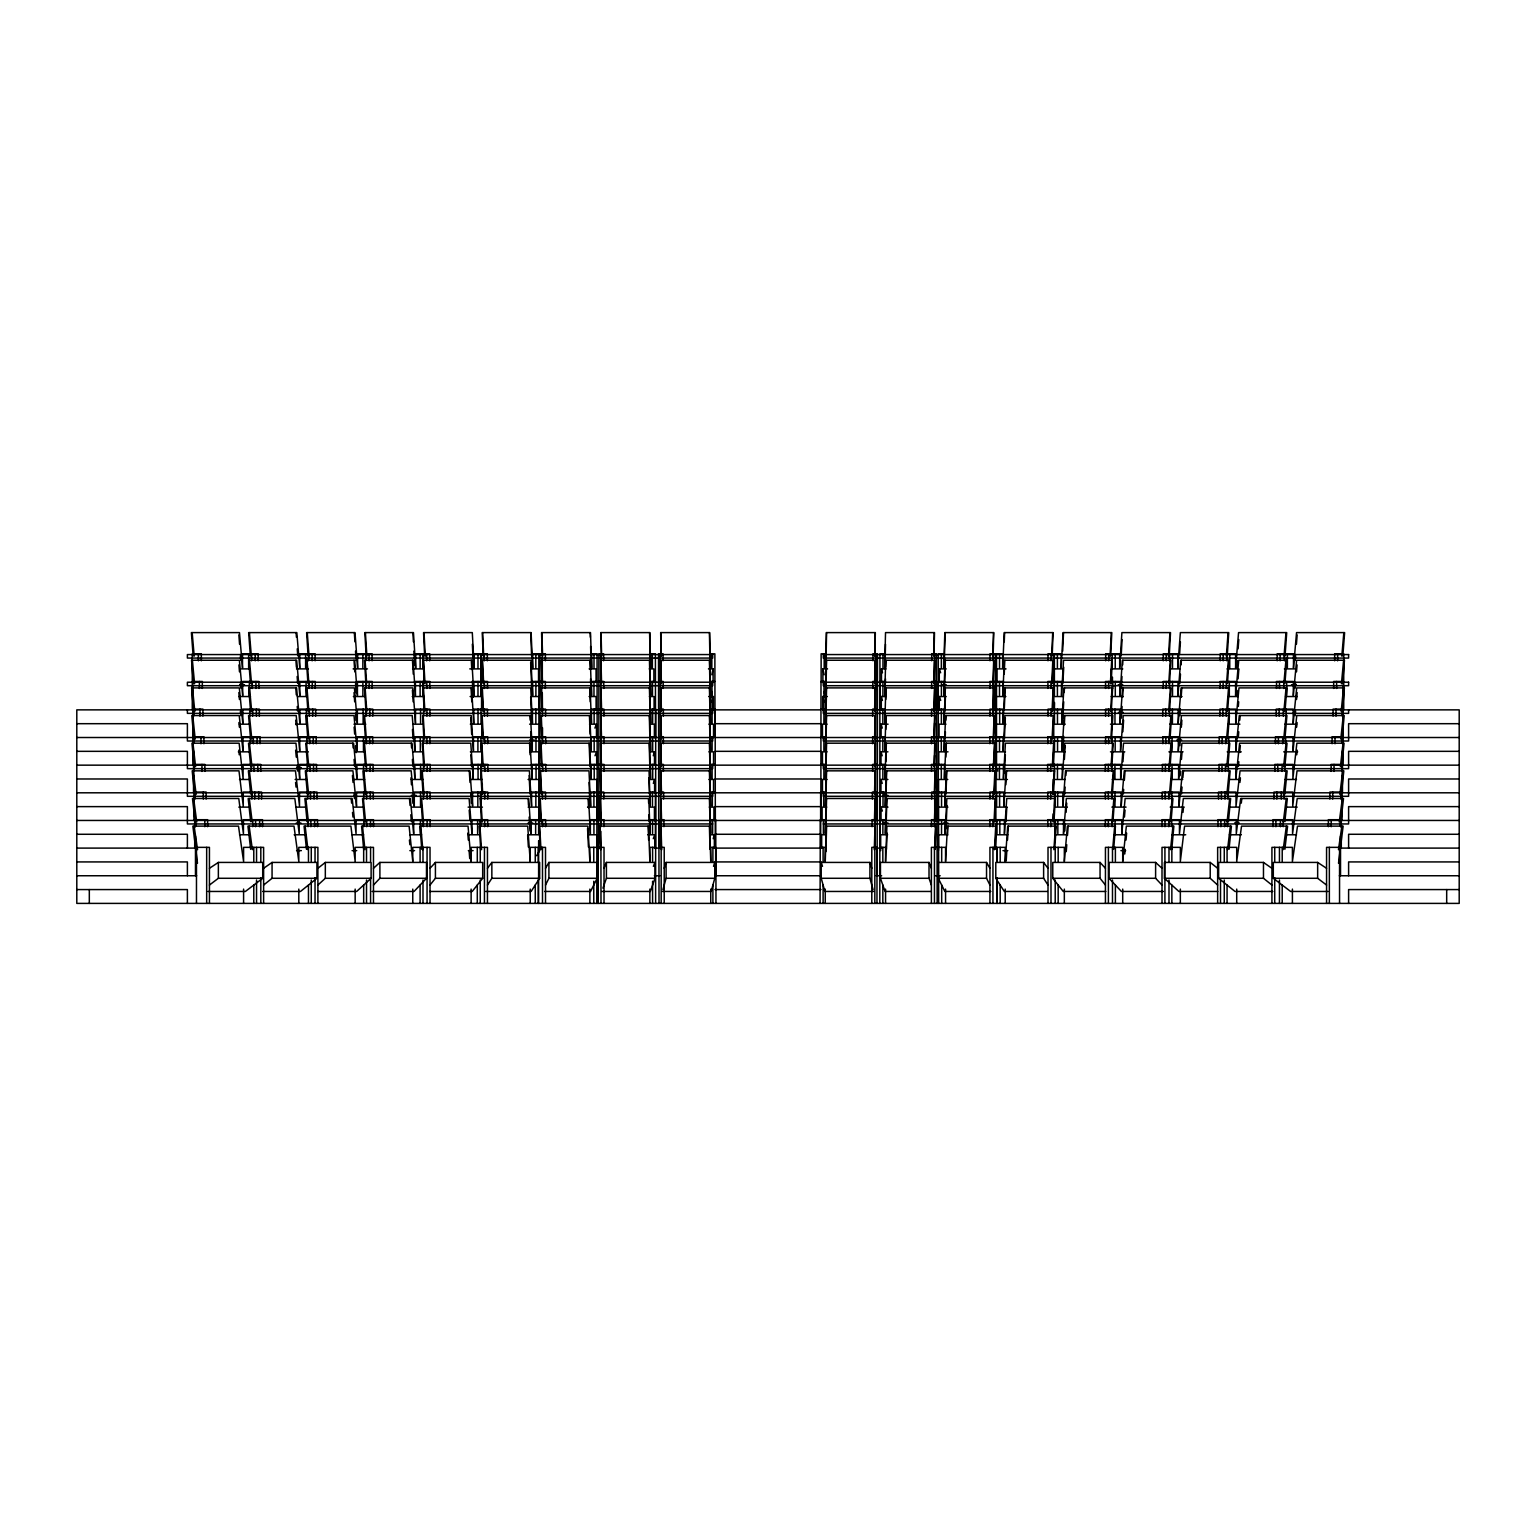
<?xml version="1.0" encoding="UTF-8"?>
<svg xmlns="http://www.w3.org/2000/svg" width="1536" height="1536" viewBox="0 0 1536 1536"><rect width="100%" height="100%" fill="white"/><g stroke="black" fill="none" stroke-linecap="round" stroke-linejoin="round"><path stroke-width="1.5" d="M826.138 655.795L826.56 632.602M874.925 655.795L875.328 632.602L826.368 632.602L825.638 667.91L825.638 653.818L821.126 653.818L821.126 681.83M825.888 695.04L826.56 660.25M874.886 683.443L875.328 660.25L826.368 660.25L825.581 695.558L825.581 681.466L820.992 681.466L820.858 820.454M825.907 720.365L826.56 687.898M825.907 748.013L826.56 715.546M825.907 775.661L826.56 743.194M874.675 656.141L875.155 632.602M874.867 711.091L875.328 687.898L826.349 687.898L825.542 723.206L825.542 709.114L820.858 709.114M874.867 738.739L875.328 715.546L826.349 715.546L825.542 750.854L825.542 736.762L820.858 736.762M874.867 766.387L875.328 743.194L826.349 743.194L825.542 778.502L825.542 764.41L820.858 764.41M885.254 655.795L885.504 644.198M934.003 655.795L934.502 632.602L885.523 632.602L884.678 667.91L884.678 653.818L879.917 653.818L879.917 709.862M825.907 801.005L826.579 770.842M874.618 683.789L875.136 660.25M874.81 794.035L875.309 770.842L826.349 770.842L825.466 806.15L825.466 792.058L820.627 792.058L820.627 848.102M885.37 683.443L885.485 678.816M885.734 667.219L885.907 660.25M934.118 683.443L934.637 660.25L885.677 660.25L884.755 695.558L884.755 681.466L879.859 681.466L879.802 903.398M825.907 826.33L826.579 798.49M874.579 711.437L875.117 687.898M874.579 739.085L875.117 715.546M874.579 766.733L875.117 743.194M874.733 821.683L875.309 798.49L826.33 798.49L825.35 833.798L825.35 819.706L820.339 819.706L820.07 903.398M885.773 699.494L886.061 687.898M933.715 656.141L934.272 632.602M934.214 711.091L934.771 687.898L885.811 687.898L884.832 723.206L884.832 709.114L879.802 709.114M825.926 851.654L826.598 826.138M874.502 794.381L875.098 770.842M874.675 849.331L875.29 826.138L826.33 826.138L825.254 861.446L825.254 847.354L820.07 847.354M885.811 729.466L886.176 715.546M933.792 683.789L934.406 660.25M934.272 738.739L934.867 715.546L885.907 715.546L884.87 750.854L884.87 736.762L879.763 736.762M874.406 822.029L875.059 798.49M885.869 761.76L886.368 743.194M885.926 798.682L886.694 770.842M933.869 711.437L934.522 687.898M934.426 766.387L935.04 743.194L886.099 743.194L885.024 778.502L885.024 764.41L879.802 764.41M934.714 794.035L935.366 770.842L886.406 770.842L885.274 806.15L885.274 792.058L879.974 792.058L879.974 848.102M933.926 739.085L934.598 715.546M944.275 662.765L945.139 632.602M993.12 655.795L993.773 632.602L944.832 632.602L943.68 667.91L943.68 653.818L938.285 653.818L938.266 820.454M874.291 849.677L875.021 826.138M885.946 830.957L886.944 798.49M934.061 766.733L934.771 743.194M934.848 821.683L935.558 798.49L886.618 798.49L885.37 833.798L885.37 819.706L879.84 819.706M944.333 695.04L945.37 660.25M993.312 683.443L994.003 660.25L945.062 660.25L943.853 695.558L943.853 681.466L938.381 681.466M934.31 794.381L935.078 770.842M944.947 711.091L945.408 697.171M992.698 656.141L993.485 632.602M993.523 711.091L994.291 687.898L945.37 687.898L944.045 723.206L944.045 709.114L938.342 709.114M886.483 849.331L887.04 833.107M935.059 849.331L935.827 826.138L886.925 826.138L885.562 861.446L885.562 847.354L879.802 847.354M992.87 683.789L993.696 660.25M934.406 822.029L935.232 798.49M945.178 738.739L945.408 731.789M945.83 720.192L945.984 715.546M993.696 738.739L994.522 715.546L945.619 715.546L944.179 750.854L944.179 736.762L938.266 736.762M993.062 711.437L993.946 687.898M934.579 849.677L935.482 826.138M945.83 757.114L946.349 743.194M993.946 766.387L994.829 743.194L945.965 743.194L944.41 778.502L944.41 764.41L938.266 764.41M1004.256 641.875L1004.621 632.602M1052.198 655.795L1053.082 632.602L1004.218 632.602L1002.662 667.91L1002.662 653.818L996.518 653.818L996.48 778.79M945.946 794.035L946.867 770.842M993.197 739.085L994.157 715.546M994.368 794.035L995.29 770.842L946.464 770.842L944.813 806.15L944.813 792.058L938.515 792.058M1004.237 674.17L1004.794 660.25M1052.294 683.443L1053.216 660.25L1004.371 660.25L1002.758 695.558L1002.758 681.466L996.461 681.466M1004.314 708.768L1005.197 687.898M1052.621 711.091L1053.581 687.898L1004.755 687.898L1003.066 723.206L1003.066 709.114L996.634 709.114M945.984 828.653L947.002 805.459M993.389 766.733L994.426 743.194M994.637 821.683L995.654 798.49L946.848 798.49L945.082 833.798L945.082 819.706L938.496 819.706M1051.661 656.141L1052.698 632.602M993.792 794.381L994.886 770.842M1004.41 738.739L1005.35 717.869M1051.718 683.789L1052.813 660.25M1052.717 738.739L1053.754 715.546L1004.986 715.546L1003.162 750.854L1003.162 736.762L996.48 736.762M1062.662 651.168L1063.526 632.602M1110.72 655.795L1111.795 632.602L1063.046 632.602L1061.165 667.91L1061.165 653.818L1048.013 653.818L1048.013 660.787M947.539 835.411L947.981 826.138M995.117 849.331L996.23 826.138L947.482 826.138L945.562 861.446L945.562 847.354L938.669 847.354M1052.026 711.437L1053.158 687.898M1004.448 773.357L1005.35 754.79M1053.005 766.387L1054.138 743.194L1005.408 743.194L1003.43 778.502L1003.43 764.41L996.422 764.41M994.022 822.029L995.194 798.49M1062.893 683.443L1063.718 667.219M1111.066 683.443L1112.237 660.25L1063.546 660.25L1061.51 695.558L1061.51 681.466L1047.917 681.466L1047.917 688.435M1005.869 784.762L1006.598 770.842M1052.083 739.085L1053.293 715.546M1053.485 794.035L1054.694 770.842L1006.061 770.842L1003.91 806.15L1003.91 792.058L996.614 792.058L996.614 806.054M1062.854 718.061L1063.718 701.818M1064.198 692.544L1064.448 687.898M1111.334 711.091L1112.544 687.898L1063.91 687.898L1061.76 723.206L1061.76 709.114L1048.051 709.114L1048.051 716.083M994.445 849.677L995.731 826.138M1062.912 750.336L1063.68 736.416M1064.314 724.819L1064.813 715.546M1110.067 656.141L1111.315 632.602M1111.584 738.739L1112.851 715.546L1064.256 715.546L1062.029 750.854L1062.029 736.762L1047.802 736.762L1047.802 743.731M1121.184 655.795L1122.067 639.571M1169.242 655.795L1170.509 632.602L1121.894 632.602L1119.667 667.91L1119.667 653.818L1105.67 653.818L1105.67 660.787M1052.294 766.733L1053.619 743.194M1006.003 821.683L1006.79 807.763M1053.984 821.683L1055.309 798.49L1006.733 798.49L1004.429 833.798L1004.429 819.706L996.826 819.706L996.826 833.702M1110.355 683.789L1111.718 660.25M1121.318 688.09L1121.99 676.493M1122.662 664.896L1122.912 660.25M1169.549 683.443L1170.874 660.25L1122.336 660.25L1119.994 695.558L1119.994 681.466L1105.574 681.466L1105.574 688.435M1064.371 759.437L1065.197 745.517M1111.853 766.387L1113.216 743.194L1064.717 743.194L1062.298 778.502L1062.298 764.41L1047.648 764.41L1047.648 771.379M1052.736 794.381L1054.157 770.842M1110.586 711.437L1112.006 687.898M1006.214 860.928L1006.771 851.654M1007.501 840.058L1008.346 826.138M1054.733 849.331L1056.173 826.138L1007.712 826.138L1005.216 861.446L1005.216 847.354L997.21 847.354L997.21 861.35M1110.816 739.085L1112.294 715.546M1121.357 718.061L1122.086 706.464M1122.662 697.171L1123.238 687.898M1168.454 656.141L1169.933 632.602M1169.568 711.091L1171.027 687.898L1122.586 687.898L1120.051 723.206L1120.051 709.114L1105.594 709.114L1105.594 716.083M1064.698 794.035L1065.139 787.085M1065.888 775.488L1066.195 770.842M1112.41 794.035L1113.907 770.842L1065.523 770.842L1062.912 806.15L1062.912 792.058L1047.725 792.058L1047.725 799.027M1179.667 653.472L1180.416 641.875M1227.245 655.795L1228.742 632.602L1180.358 632.602L1177.747 667.91L1177.747 653.818L1163.27 653.818L1163.27 660.787M1053.178 822.029L1054.714 798.49M1122.854 731.789L1123.603 720.192M1168.723 683.789L1170.278 660.25M1170.048 738.739L1171.584 715.546L1123.238 715.546L1120.55 750.854L1120.55 736.762L1105.594 736.762L1105.594 743.731M1179.84 683.443L1180.474 674.17M1181.088 664.896L1181.395 660.25M1227.475 683.443L1229.011 660.25L1180.704 660.25L1177.978 695.558L1177.978 681.466L1163.251 681.466L1163.251 688.435M1064.794 830.957L1065.293 824.006M1066.08 812.41L1066.733 803.136M1111.008 766.733L1112.621 743.194M1112.966 821.683L1114.579 798.49L1066.349 798.49L1063.507 833.798L1063.507 819.706L1047.802 819.706L1047.802 826.675M1053.869 849.677L1055.539 826.138M1122.95 761.76L1123.603 752.467M1170.106 766.387L1171.738 743.194L1123.526 743.194L1120.666 778.502L1120.666 764.41L1105.344 764.41L1105.344 771.379M1179.84 715.738L1180.339 708.768M1181.165 697.171L1181.818 687.898M1227.629 711.091L1229.28 687.898L1181.088 687.898L1178.208 723.206L1178.208 709.114L1162.733 709.114L1162.733 716.083M1168.685 711.437L1170.374 687.898M1236.787 667.392L1237.286 660.442M1238.112 648.845L1238.784 639.571M1285.056 655.795L1286.707 632.602L1238.554 632.602L1235.616 667.91L1235.616 653.818L1220.237 653.818L1220.237 660.787M1111.488 794.381L1113.235 770.842M1226.342 656.141L1228.07 632.602M1066.253 851.654L1066.771 844.704M1067.482 835.411L1068.173 826.138M1113.696 849.331L1115.443 826.138L1067.405 826.138L1064.333 861.446L1064.333 847.354L1048.013 847.354L1048.013 903.398M1123.296 794.035L1123.661 789.408M1124.352 780.115L1125.062 770.842M1169.107 739.085L1170.893 715.546M1170.547 794.035L1172.314 770.842L1124.275 770.842L1121.184 806.15L1121.184 792.058L1105.363 792.058L1105.363 799.027M1295.232 660.442L1295.578 655.795M1296.442 644.198L1297.133 634.925M1342.867 655.795L1344.614 632.602L1296.538 632.602L1293.485 667.91L1293.485 653.818L1277.203 653.818L1277.203 660.787M1179.917 745.709L1180.454 738.739M1181.338 727.142L1181.875 720.192M1226.515 683.789L1228.339 660.25M1227.667 738.739L1229.453 715.546L1181.453 715.546L1178.304 750.854L1178.304 736.762L1162.829 736.762L1162.829 743.731M1236.845 695.04L1237.21 690.413M1238.093 678.816L1238.803 669.523M1284.941 683.443L1286.726 660.25L1238.726 660.25L1235.597 695.558L1235.597 681.466L1220.16 681.466L1220.16 688.435M1111.987 822.029L1113.869 798.49M1169.107 766.733L1171.027 743.194M1180.128 775.661L1180.512 771.034M1181.434 759.437L1182.01 752.467M1227.917 766.387L1229.779 743.194L1181.914 743.194L1178.63 778.502L1178.63 764.41L1162.445 764.41L1162.445 771.379M1238.323 706.464L1238.688 701.818M1285.018 711.091L1286.88 687.898L1238.976 687.898L1235.712 723.206L1235.712 709.114L1219.872 709.114L1219.872 716.083M1295.194 688.09L1295.578 683.443M1296.518 671.846L1297.075 664.896M1342.579 683.443L1344.461 660.25L1296.614 660.25L1293.312 695.558L1293.312 681.466L1276.531 681.466L1276.531 688.435M1124.467 817.056L1125.043 810.086M1171.046 821.683L1172.947 798.49L1125.139 798.49L1121.798 833.798L1121.798 819.706L1105.363 819.706L1105.363 826.675M1226.63 711.437L1228.55 687.898M1284.019 656.141L1285.978 632.602M1238.381 736.416L1238.765 731.789M1239.782 720.192L1240.186 715.546M1284.941 738.739L1286.938 715.546L1239.283 715.546L1235.77 750.854L1235.77 736.762L1219.258 736.762L1219.258 743.731M1295.174 715.738L1295.578 711.091M1296.557 699.494L1297.152 692.544M1341.811 656.141L1343.827 632.602M1342.003 715.738L1344.384 687.898L1296.672 687.898L1293.197 723.206L1293.197 709.114L1276.243 709.114L1276.243 716.083M1112.621 849.677L1114.675 826.138M1169.453 794.381L1171.526 770.842M1181.434 794.035L1182.029 787.085M1182.854 777.811L1183.469 770.842M1228.128 794.035L1230.163 770.842L1182.566 770.842L1178.976 806.15L1178.976 792.058L1162.214 792.058L1162.214 799.027M1124.774 853.978L1125.178 849.331M1126.022 840.058L1126.637 833.107M1171.795 849.331L1173.869 826.138L1126.349 826.138L1122.701 861.446L1122.701 847.354L1105.44 847.354L1105.44 903.398M1226.573 739.085L1228.666 715.546M1283.846 683.789L1285.939 660.25M1296.653 727.142L1297.075 722.515M1341.677 743.386L1344.211 715.546L1296.768 715.546L1293.043 750.854L1293.043 736.762L1275.475 736.762L1275.475 743.731M1226.765 766.733L1228.954 743.194M1238.419 766.387L1238.842 761.76M1239.686 752.467L1240.339 745.517M1283.866 711.437L1286.054 687.898M1284.902 766.387L1287.034 743.194L1239.61 743.194L1235.866 778.502L1235.866 764.41L1219.066 764.41L1219.066 771.379M1169.875 822.029L1172.102 798.49M1341.427 683.789L1343.635 660.25M1182.989 812.41L1183.43 807.763M1228.416 821.683L1230.624 798.49L1183.334 798.49L1179.456 833.798L1179.456 819.706L1162.042 819.706L1162.042 826.675M1296.749 754.79L1297.19 750.163M1341.197 711.437L1343.501 687.898M1341.792 766.387L1344.058 743.194L1296.864 743.194L1292.909 778.502L1292.909 764.41L1274.861 764.41L1274.861 771.379M1239.936 782.438L1240.397 777.811M1283.712 739.085L1286.054 715.546M1284.845 794.035L1287.149 770.842L1240.051 770.842L1236.019 806.15L1236.019 792.058L1218.509 792.058L1218.509 799.027M1226.861 794.381L1229.261 770.842M1170.528 849.677L1172.947 826.138M1229.011 849.331L1231.43 826.138L1184.582 826.138L1180.339 861.446L1180.339 847.354L1162.003 847.354L1162.003 903.398M1283.597 766.733L1286.093 743.194M1340.794 739.085L1343.27 715.546M1340.89 798.682L1343.808 770.842L1297.018 770.842L1292.736 806.15L1292.736 792.058L1273.958 792.058L1273.958 799.027M1241.299 803.136L1241.798 798.49M1284.845 821.683L1287.341 798.49L1240.685 798.49L1236.288 833.798L1236.288 819.706L1217.99 819.706L1217.99 826.675M1227.053 822.029L1229.645 798.49M1340.41 766.733L1343.04 743.194M1283.424 794.381L1286.112 770.842M1340.352 826.33L1343.52 798.49L1297.21 798.49L1292.563 833.798L1292.563 819.706L1273.037 819.706L1273.037 826.675M1284.864 849.331L1287.59 826.138L1241.53 826.138L1236.71 861.446L1236.71 847.354L1217.645 847.354L1217.645 903.398M1227.533 849.677L1230.355 826.138M1339.872 794.381L1342.733 770.842M1283.309 822.029L1286.227 798.49M1338.509 863.251L1343.136 826.138L1297.498 826.138L1292.41 861.446L1292.41 847.354L1271.923 847.354L1271.923 903.398M1339.258 822.029L1342.349 798.49M1283.174 849.677L1286.381 826.138M1338.47 849.677L1341.85 826.138M710.957 696.173L711.821 691.526L711.821 696.115M711.821 674.765L713.107 668.89L708.461 668.89M711.974 702.413L713.338 696.538L708.691 696.538M662.918 889.709L666.106 878.285L666.106 862.426L714.778 862.426L714.778 878.285L711.13 891.456L662.438 891.456M713.203 838.694L714.355 834.778L709.709 834.778M653.28 755.75L654.49 751.834L649.862 751.834M664.224 868.301L666.106 862.426M713.53 866.342L714.778 862.426M653.338 783.398L654.605 779.482L649.958 779.482M602.938 888.173L606.413 878.285L606.413 862.426L654.989 862.426L654.989 878.285L650.323 891.456L601.766 891.456M653.28 838.694L654.758 834.778L647.808 834.778M594.912 728.102L596.467 724.186L589.517 724.186M604.032 868.301L606.413 862.426M653.376 866.342L654.989 862.426M595.008 755.75L596.698 751.834L589.766 751.834M545.51 885.062L548.909 878.285L548.909 862.426L597.158 862.426L597.158 878.285L590.554 891.456L544.608 891.456M545.51 868.301L548.909 862.426M536.64 855.725L539.674 850.637L539.674 834.778L527.693 834.778M487.45 885.062L491.846 878.285L491.846 862.426L539.654 862.426L539.654 878.285L531.11 891.456L485.683 891.456M487.45 868.301L491.846 862.426M430.022 885.062L435.418 878.285L435.418 862.426L482.688 862.426L482.688 878.285L472.205 891.456L429.658 891.456M430.022 868.301L435.418 862.426M373.478 885.062L379.891 878.285L379.891 862.426L426.49 862.426L426.49 878.285L414.048 891.456L372.115 891.456M373.478 868.301L379.891 862.426M317.894 885.062L325.325 878.285L371.117 878.285L371.117 862.426L325.325 862.426L317.894 868.301M371.117 878.285L356.659 891.456L317.741 891.456M263.616 885.062L272.064 878.285L316.915 878.285L316.915 862.426L272.064 862.426L263.616 868.301M316.915 878.285L300.499 891.456L262.733 891.456M209.434 885.062L218.362 878.285L262.714 878.285L262.714 862.426L218.362 862.426L209.434 868.301M262.714 878.285L245.376 891.456L208.032 891.456M239.808 668.89L249.254 668.89M296.506 668.89L308.371 668.89M353.126 668.89L367.43 668.89M412.589 668.89L424.032 668.89L424.032 682.483M469.786 668.89L481.286 668.89M531.629 668.89L538.541 668.89L538.541 682.483M589.114 668.89L596.064 668.89L596.064 682.483M649.229 668.89L653.875 668.89L653.875 682.483M822.893 682.483L822.893 668.89L827.539 668.89M881.472 682.483L881.472 668.89L886.118 668.89M939.283 682.483L939.283 668.89L946.234 668.89M1006.042 668.89L996.806 668.89L996.806 682.483M1054.08 668.89L1063.277 668.89M1122.778 668.89L1111.334 668.89L1111.334 682.483M1170.317 668.89L1179.859 668.89M1227.014 668.89L1238.88 668.89M1284.384 668.89L1296.211 668.89M538.925 681.466L532.627 681.466L532.627 695.558L530.995 660.25L482.15 660.25L483.091 683.443M539.866 681.466L545.338 681.466L545.338 688.435M597.005 681.466L591.533 681.466L591.533 695.558L590.323 660.25L541.382 660.25L542.074 683.443M598.848 681.466L603.744 681.466L603.744 688.435M655.526 681.466L650.63 681.466L650.63 695.558L649.709 660.25L600.73 660.25L601.267 683.443M658.598 681.466L663.187 681.466L663.187 688.435M715.008 681.466L710.419 681.466L710.419 695.558L709.632 660.25L660.672 660.25L661.114 683.443M877.402 681.466L872.813 681.466L872.813 688.435M239.808 684.749L244.531 684.749M941.606 684.749L946.234 684.749M1118.189 684.749L1122.778 684.749M1291.469 684.749L1296.211 684.749M238.714 696.538L250.464 696.538M297.427 696.538L306.874 696.538M353.376 696.538L365.28 696.538M412.243 696.538L424.224 696.538L424.224 710.131M470.112 696.538L481.574 696.538L481.574 710.131M531.84 696.538L538.752 696.538L538.752 710.131M589.152 696.538L596.102 696.538L596.102 710.131M649.44 696.538L654.086 696.538L654.086 710.131M822.682 710.131L822.682 696.538L827.309 696.538M881.299 710.131L881.299 696.538L885.926 696.538M939.283 710.131L939.283 696.538L946.234 696.538M996.634 696.538L1005.85 696.538M1063.008 696.538L1053.83 696.538L1053.83 710.131M1111.2 696.538L1123.181 696.538M1170.144 696.538L1182.048 696.538M1228.55 696.538L1237.997 696.538M1285.555 696.538L1297.306 696.538M538.867 709.114L532.435 709.114L532.435 723.206L530.746 687.898L481.92 687.898L482.88 711.091M539.846 709.114L545.549 709.114L545.549 716.083M597.158 709.114L591.456 709.114L591.456 723.206L590.131 687.898L541.21 687.898L541.978 711.091M598.906 709.114L603.936 709.114L603.936 716.083M658.656 709.114L663.341 709.114L663.341 716.083M877.344 709.114L872.659 709.114L872.659 716.083M936.576 709.114L931.565 709.114L931.565 716.083M995.654 709.114L989.971 709.114L989.971 716.083M715.718 709.862L820.282 709.862M1118.381 712.397L1123.181 712.397M76.8 723.686L187.392 723.686L187.392 741.005L712.704 741.005L712.704 737.51L76.8 737.51M715.008 723.686L820.992 723.686M1459.2 723.686L1348.608 723.686L1348.608 741.005L823.296 741.005L823.296 737.51L1459.2 737.51M239.424 724.186L248.794 724.186M295.642 724.186L307.411 724.186M353.952 724.186L365.818 724.186M413.088 724.186L422.65 724.186M470.323 724.186L481.766 724.186L481.766 737.779M529.613 724.186L538.829 724.186M649.747 724.186L654.394 724.186L654.394 737.779M708.902 724.186L713.549 724.186L713.549 737.779M827.098 724.186L822.451 724.186L822.451 737.779M881.107 737.779L881.107 724.186L888.077 724.186M946.003 724.186L939.053 724.186L939.053 737.779M996.691 724.186L1005.907 724.186M1065.197 724.186L1053.734 724.186L1053.734 737.779M1110.49 724.186L1122.451 724.186M1169.722 724.186L1181.587 724.186M1228.166 724.186L1239.936 724.186M1284.864 724.186L1296.576 724.186M539.002 736.762L532.301 736.762L532.301 750.854L530.477 715.546L481.69 715.546L482.746 738.739M597.197 736.762L591.264 736.762L591.264 750.854L589.824 715.546L540.922 715.546L541.747 738.739M598.867 736.762L603.974 736.762L603.974 743.731M655.718 736.762L650.611 736.762L650.611 750.854L649.574 715.546L600.614 715.546L601.19 738.739M658.656 736.762L663.341 736.762L663.341 743.731M715.142 736.762L710.458 736.762L710.458 750.854L709.651 715.546L660.672 715.546L661.133 738.739M877.344 736.762L872.659 736.762L872.659 743.731M936.614 736.762L931.507 736.762L931.507 743.731M820.992 737.51L715.008 737.51L714.874 653.818L710.362 653.818L710.362 667.91L709.632 632.602L660.672 632.602L661.075 655.795M529.613 740.045L534.221 740.045M1176.845 740.045L1181.587 740.045M76.8 751.334L187.392 751.334L187.392 768.653L712.704 768.653L712.704 765.158L76.8 765.158M715.008 751.334L820.992 751.334M1459.2 751.334L1348.608 751.334L1348.608 768.653L823.296 768.653L823.296 765.158L1459.2 765.158M238.33 751.834L249.965 751.834M296.602 751.834L308.294 751.834M354.797 751.834L364.224 751.834M413.088 751.834L422.63 751.834M470.381 751.834L481.824 751.834L481.824 765.427M529.978 751.834L539.194 751.834L539.194 765.427M708.902 751.834L713.549 751.834L713.549 765.427M827.098 751.834L822.451 751.834L822.451 765.427M880.992 765.427L880.992 751.834L887.942 751.834M948.019 751.834L938.765 751.834L938.765 765.427M1005.485 751.834L996.288 751.834L996.288 765.427M1065.101 751.834L1053.658 751.834L1053.658 765.427M1110.47 751.834L1124.755 751.834M1168.915 751.834L1183.066 751.834M1227.206 751.834L1241.242 751.834M1283.731 751.834L1297.69 751.834M539.078 764.41L532.07 764.41L532.07 778.502L530.074 743.194L481.363 743.194L482.496 766.387M539.578 764.41L545.741 764.41L545.741 771.379M597.235 764.41L591.072 764.41L591.072 778.502L589.517 743.194L540.653 743.194L541.536 766.387M598.81 764.41L604.032 764.41L604.032 771.379M655.738 764.41L650.534 764.41L650.534 778.502L649.459 743.194L600.499 743.194L601.114 766.387M658.656 764.41L663.341 764.41L663.341 771.379M715.142 764.41L710.458 764.41L710.458 778.502L709.651 743.194L660.672 743.194L661.133 766.387M877.344 764.41L872.659 764.41L872.659 771.379M936.73 764.41L931.526 764.41L931.526 771.379M995.904 764.41L989.76 764.41L989.76 771.379M715.008 765.158L820.992 765.158M296.602 767.693L301.286 767.693M76.8 778.982L187.392 778.982L187.392 796.301L712.704 796.301L712.704 792.806L76.8 792.806M715.008 778.982L820.992 778.982M1459.2 778.982L1348.608 778.982L1348.608 796.301L823.296 796.301L823.296 792.806L1459.2 792.806M239.52 779.482L248.755 779.482M295.142 779.482L306.778 779.482M352.838 779.482L364.589 779.482M411.36 779.482L423.226 779.482M470.342 779.482L482.304 779.482M528.077 779.482L539.558 779.482M590.016 779.482L596.947 779.482L596.774 903.398M708.902 779.482L713.549 779.482L713.549 793.075M827.098 779.482L822.451 779.482L822.451 793.075M880.954 793.075L880.954 779.482L887.904 779.482M947.789 779.482L938.554 779.482L938.669 903.398M1007.443 779.482L995.962 779.482L995.962 793.075M1065.178 779.482L1053.197 779.482L1053.197 793.075M1112.314 779.482L1124.179 779.482M1170.95 779.482L1182.701 779.482M1228.781 779.482L1240.397 779.482M1284.941 779.482L1296.48 779.482M538.848 792.058L531.552 792.058L531.552 806.15L529.402 770.842L480.749 770.842L481.978 794.035M596.947 792.058L590.63 792.058L590.63 806.15L588.998 770.842L540.154 770.842L541.094 794.035M658.752 792.058L663.59 792.058L663.59 799.027M715.392 792.058L710.554 792.058L710.554 806.15L709.651 770.842L660.691 770.842L661.19 794.035M714.029 792.806L821.971 792.806M411.36 795.341L416.102 795.341M883.277 795.341L887.904 795.341M76.8 806.63L187.392 806.63L187.392 823.949L712.704 823.949M715.008 806.63L820.992 806.63M1459.2 806.63L1348.608 806.63L1348.608 823.949L823.296 823.949M238.81 807.13L250.253 807.13M296.314 807.13L305.53 807.13M353.626 807.13L362.976 807.13M411.802 807.13L421.248 807.13M468.134 807.13L482.438 807.13M528.154 807.13L539.597 807.13L539.597 820.723M587.578 807.13L596.794 807.13M649.805 807.13L654.432 807.13L654.432 820.723M709.267 807.13L713.914 807.13L713.914 820.723M826.752 807.13L822.106 807.13L822.106 820.723M881.03 820.723L881.03 807.13L887.981 807.13M938.669 807.13L947.904 807.13M1007.309 807.13L995.866 807.13L995.866 820.723M1055.424 807.13L1067.366 807.13M1111.891 807.13L1126.061 807.13M1170.221 807.13L1184.218 807.13M1229.99 807.13L1239.206 807.13M1285.766 807.13L1297.19 807.13M539.002 819.706L545.587 819.706L545.587 826.675M596.947 819.706L590.362 819.706L590.362 833.798L588.576 798.49L539.789 798.49L540.806 821.683M598.406 819.706L603.936 819.706L603.936 826.675M655.603 819.706L650.054 819.706L650.054 833.798L648.806 798.49L599.866 798.49L600.595 821.683M877.114 819.706L872.102 819.706L872.102 826.675M937.037 819.706L931.488 819.706L931.488 826.675M76.8 820.454L712.704 820.454M714.259 820.454L821.741 820.454M823.296 820.454L1459.2 820.454M296.314 822.989L300.922 822.989M528.154 822.989L532.742 822.989M883.354 822.989L887.981 822.989M943.277 822.989L947.904 822.989M1234.598 822.989L1239.206 822.989M76.8 834.278L187.392 834.278L187.392 848.102M715.008 834.278L820.992 834.278M1459.2 834.278L1348.608 834.278L1348.608 848.102M239.52 834.778L249.024 834.778M294.163 834.778L306.144 834.778M352.09 834.778L363.667 834.778M409.862 834.778L421.613 834.778M468.346 834.778L480.211 834.778M587.827 834.778L597.043 834.778L597.043 848.371M826.31 834.778L821.664 834.778L821.664 848.371M887.635 834.778L880.685 834.778L880.685 850.637M947.616 834.778L938.419 834.778L938.419 850.637M1007.789 834.778L995.789 834.778L995.789 848.371M1055.251 834.778L1067.136 834.778M1113.888 834.778L1125.638 834.778M1171.853 834.778L1185.734 834.778M1229.376 834.778L1241.357 834.778M1286.976 834.778L1296.48 834.778M538.598 847.354L545.51 847.354L545.51 903.398M596.774 847.354L589.862 847.354L589.862 861.446L587.923 826.138L539.194 826.138L540.307 849.331M655.622 847.354L649.862 847.354L649.862 861.446L648.499 826.138L599.578 826.138L600.365 849.331M659.021 847.354L664.224 847.354L664.224 903.398M937.152 847.354L931.392 847.354L931.392 903.398M76.8 848.102L195.84 848.102M600.749 848.102L598.464 848.102L598.464 792.058L603.782 792.058L603.782 799.027M654.355 848.102L660.73 848.102M714.528 848.102L821.472 848.102M875.27 848.102L881.645 848.102M1340.16 848.102L1459.2 848.102M296.563 850.637L301.363 850.637M352.09 850.637L356.717 850.637M409.862 850.637L414.566 850.637M468.346 850.637L473.088 850.637M1002.989 850.637L1007.789 850.637M1120.934 850.637L1125.638 850.637M76.8 861.926L187.392 861.926L187.392 875.75M715.008 861.926L820.992 861.926M1459.2 861.926L1348.608 861.926L1348.608 875.75M873.562 891.456L824.89 891.456L821.222 878.285L821.222 862.426L869.914 862.426L871.795 868.301M931.392 868.301L929.011 862.426L880.454 862.426L880.454 878.285L885.082 891.456L931.334 891.456M989.933 868.301L986.534 862.426L938.285 862.426L938.285 878.285L944.87 891.456L990.835 891.456M1048.013 868.301L1043.616 862.426L995.789 862.426L995.789 878.285L1004.333 891.456L1047.36 891.456M1105.44 868.301L1100.064 862.426L1052.774 862.426L1052.774 878.285L1063.258 891.456L1105.805 891.456M1162.003 868.301L1155.61 862.426L1109.011 862.426L1109.011 878.285L1121.414 891.456L1163.366 891.456M1217.645 868.301L1210.214 862.426L1164.422 862.426L1164.422 878.285L1178.861 891.456L1217.779 891.456M1271.923 868.301L1263.475 862.426L1218.624 862.426L1218.624 878.285L1235.021 891.456L1272.787 891.456M1326.566 868.301L1317.658 862.426L1273.306 862.426L1273.306 878.285L1290.624 891.456L1327.987 891.456M76.8 875.75L196.685 875.75M654.355 875.75L659.923 875.75M714.854 875.75L821.146 875.75M876.077 875.75L881.645 875.75M935.424 875.75L940.166 875.75M1339.315 875.75L1459.2 875.75M379.891 878.285L426.49 878.285M435.418 878.285L482.688 878.285M491.846 878.285L539.654 878.285M548.909 878.285L597.158 878.285M606.413 878.285L654.989 878.285M666.106 878.285L714.778 878.285M821.222 878.285L869.914 878.285L873.082 889.709M880.454 878.285L929.011 878.285L931.392 885.062M938.285 878.285L986.534 878.285L989.933 885.062M995.789 878.285L1043.616 878.285L1048.013 885.062M1052.774 878.285L1100.064 878.285L1105.44 885.062M1109.011 878.285L1155.61 878.285L1162.003 885.062M1164.422 878.285L1210.214 878.285L1217.645 885.062M1218.624 878.285L1263.475 878.285L1271.923 885.062M1273.306 878.285L1317.658 878.285L1326.566 885.062M76.8 889.574L187.392 889.574L187.392 903.398M715.008 889.574L820.992 889.574M1459.2 889.574L1348.608 889.574L1348.608 903.398M996.288 767.693L997.901 771.091M939.283 696.538L940.704 700.454M939.283 668.89L940.646 672.806M881.03 807.13L882.355 811.046M880.954 779.482L882.221 783.398M821.222 862.426L822.49 866.342M880.992 751.834L882.202 755.75M881.107 724.186L882.259 728.102M881.299 696.538L882.374 700.454M881.472 668.89L882.47 672.806M822.682 696.538L824.026 702.413M822.893 668.89L824.179 674.765M824.179 691.526L825.062 696.173M194.15 826.138L197.549 849.677M249.158 826.138L252.365 849.677M193.651 798.49L196.742 822.029M249.293 798.49L252.211 822.029M197.491 863.251L192.864 826.138L238.502 826.138L243.59 861.446L243.59 847.354L263.616 847.354L263.616 903.398M193.267 770.842L196.128 794.381M305.146 826.138L307.968 849.677M250.675 849.331L247.93 826.138L293.99 826.138L298.81 861.446L298.81 847.354L317.894 847.354L317.894 903.398M249.389 770.842L252.096 794.381M195.648 826.33L192.48 798.49L238.771 798.49L243.437 833.798L243.437 819.706L262.483 819.706L262.483 826.675M192.96 743.194L195.59 766.733M305.856 798.49L308.448 822.029M250.675 821.683L248.179 798.49L294.835 798.49L299.213 833.798L299.213 819.706L317.51 819.706L317.51 826.675M249.466 743.194L251.962 766.733M306.49 849.331L304.07 826.138L350.918 826.138L355.162 861.446L355.162 847.354L373.478 847.354L373.478 903.398M192.73 715.546L195.206 739.085M195.11 798.682L192.192 770.842L238.982 770.842L243.264 806.15L243.264 792.058L261.581 792.058L261.581 799.027M362.515 826.138L364.954 849.677M306.24 770.842L308.64 794.381M295.584 782.438L296.045 787.085M249.446 715.546L251.789 739.085M250.675 794.035L248.371 770.842L295.45 770.842L299.501 806.15L299.501 792.058L316.992 792.058L316.992 799.027M238.81 750.163L239.251 754.79M192.499 687.898L194.803 711.437M194.208 766.387L191.942 743.194L239.136 743.194L243.091 778.502L243.091 764.41L260.698 764.41L260.698 771.379M363.36 798.49L365.606 822.029M351.187 798.49L351.629 803.136M352.512 812.41L352.954 817.056M307.085 821.683L304.877 798.49L352.166 798.49L356.045 833.798L356.045 819.706L373.459 819.706L373.459 826.675M192.384 660.25L194.592 683.789M306.566 743.194L308.774 766.733M249.523 687.898L251.693 711.437M295.642 750.163L296.275 757.114M297.12 766.387L297.562 771.034M250.637 766.387L248.506 743.194L295.949 743.194L299.693 778.502L299.693 764.41L316.474 764.41L316.474 771.379M238.925 722.515L239.347 727.142M194.323 743.386L191.789 715.546L239.232 715.546L242.957 750.854L242.957 736.762L260.026 736.762L260.026 743.731M409.44 840.058L409.862 844.704M363.667 849.331L361.594 826.138L409.114 826.138L412.762 861.446L412.762 847.354L430.022 847.354L430.022 903.398M306.816 715.546L308.909 739.085M249.466 660.25L251.558 683.789M420.768 826.138L422.822 849.677M363.955 770.842L366.029 794.381M352.435 775.488L353.05 782.438M354.067 794.035L354.47 798.682M307.373 794.035L305.338 770.842L352.934 770.842L356.506 806.15L356.506 792.058L373.286 792.058L373.286 799.027M295.718 720.192L296.122 724.819M250.56 738.739L248.544 715.546L296.198 715.546L299.731 750.854L299.731 736.762L316.243 736.762L316.243 743.731M192.173 632.602L194.208 656.141M238.848 692.544L239.443 699.494M240.422 711.091L240.826 715.738M193.997 715.738L191.616 687.898L239.328 687.898L242.803 723.206L242.803 709.114L259.334 709.114L259.334 716.083M409.478 798.49L410.054 805.459M410.822 814.733L411.398 821.683M364.435 821.683L362.515 798.49L410.323 798.49L413.683 833.798L413.683 819.706L430.099 819.706L430.099 826.675M249.408 632.602L251.347 656.141M364.493 743.194L366.394 766.733M352.762 743.194L353.146 747.84M354.086 759.437L354.643 766.387M306.97 687.898L308.909 711.437M307.622 766.387L305.741 743.194L353.606 743.194L356.89 778.502L356.89 764.41L373.094 764.41L373.094 771.379M238.925 664.896L239.482 671.846M240.422 683.443L240.806 688.09M193.421 683.443L191.539 660.25L239.386 660.25L242.688 695.558L242.688 681.466L258.893 681.466L258.893 688.435M421.594 798.49L423.494 822.029M295.757 687.898L296.314 694.867M297.235 706.464L297.619 711.091M250.56 711.091L248.698 687.898L296.582 687.898L299.846 723.206L299.846 709.114L315.667 709.114L315.667 716.083M307.085 660.25L308.89 683.789M467.789 833.107L468.326 840.058M469.19 851.654L469.728 858.605M421.747 849.331L420 826.138L468.038 826.138L471.13 861.446L471.13 847.354L487.45 847.354L487.45 903.398M410.938 777.811L411.475 784.762M412.358 796.358L412.896 803.309M364.57 715.546L366.355 739.085M364.934 794.035L363.168 770.842L411.187 770.842L414.298 806.15L414.298 792.058L430.118 792.058L430.118 799.027M354.125 727.142L354.662 734.112M355.565 745.709L356.102 752.659M307.814 738.739L306.029 715.546L354.029 715.546L357.158 750.854L357.158 736.762L372.634 736.762L372.634 743.731M295.891 660.25L296.41 667.219M297.139 676.493L297.677 683.443M250.464 683.443L248.678 660.25L296.678 660.25L299.808 695.558L299.808 681.466L315.264 681.466L315.264 688.435M422.227 770.842L423.974 794.381M307.277 632.602L309.024 656.141M238.867 634.925L239.558 644.198M240.422 655.795L240.768 660.442M193.133 655.795L191.386 632.602L239.462 632.602L242.515 667.91L242.515 653.818L258.182 653.818L258.182 660.787M365.126 687.898L366.835 711.437M479.904 826.138L481.574 849.677M354.029 692.544L354.682 701.818M355.507 713.414L356.006 720.365M307.891 711.091L306.24 687.898L354.432 687.898L357.331 723.206L357.331 709.114L372.787 709.114L372.787 716.083M296.083 632.602L296.429 637.248M297.254 648.845L297.754 655.795M250.33 655.795L248.659 632.602L296.832 632.602L299.75 667.91L299.75 653.818L315.13 653.818L315.13 660.787M469.21 810.086L469.843 819.36M422.88 743.194L424.512 766.733M422.496 821.683L420.883 798.49L469.114 798.49L471.955 833.798L471.955 819.706L487.661 819.706L487.661 826.675M411.264 743.194L411.59 747.84M412.397 759.437L412.896 766.387M365.395 766.387L363.763 743.194L411.994 743.194L414.854 778.502L414.854 764.41L430.176 764.41L430.176 771.379M480.73 798.49L482.266 822.029M412.454 729.466L413.069 738.739M365.107 660.25L366.682 683.789M365.414 738.739L363.898 715.546L412.224 715.546L414.912 750.854L414.912 736.762L429.869 736.762L429.869 743.731M354.01 660.25L354.778 671.846M355.565 683.443L356.179 692.717M307.93 683.443L306.394 660.25L354.701 660.25L357.427 695.558L357.427 681.466L372.154 681.466L372.154 688.435M469.267 770.842L470.016 782.438M470.765 794.035L471.36 803.309M423.053 794.035L421.555 770.842L469.939 770.842L472.57 806.15L472.57 792.058L487.738 792.058L487.738 799.027M354.336 632.602L354.931 641.875M355.526 651.168L356.122 660.442M308.102 655.795L306.624 632.602L355.008 632.602L357.619 667.91L357.619 653.818L372.096 653.818L372.096 660.787M423.168 715.546L424.666 739.085M412.416 690.221L413.146 701.818M365.414 632.602L366.893 656.141M365.933 711.091L364.493 687.898L412.915 687.898L415.469 723.206L415.469 709.114L429.907 709.114L429.907 716.083M527.654 835.411L528.365 847.008M481.306 770.842L482.726 794.381M480.691 849.331L479.27 826.138L527.712 826.138L530.227 861.446L530.227 847.354L538.253 847.354L538.253 861.35M423.494 687.898L424.915 711.437M470.842 754.79L471.533 766.387M423.648 766.387L422.266 743.194L470.765 743.194L473.203 778.502L473.203 764.41L487.853 764.41L487.853 771.379M423.667 660.25L425.03 683.789M412.474 660.25L413.28 674.17M365.856 683.443L364.531 660.25L413.069 660.25L415.411 695.558L415.411 681.466L429.811 681.466L429.811 688.435M528.115 798.49L528.518 805.459M529.171 817.056L529.958 830.957M481.862 743.194L483.187 766.733M481.459 821.683L480.134 798.49L528.71 798.49L531.014 833.798L531.014 819.706L538.637 819.706L538.637 833.702M539.693 826.138L540.979 849.677M470.784 717.869L471.667 734.112M423.878 738.739L422.611 715.546L471.206 715.546L473.434 750.854L473.434 736.762L487.661 736.762L487.661 743.731M412.896 632.602L413.414 641.875M413.914 651.168L414.682 665.069M366.125 655.795L364.858 632.602L413.472 632.602L415.68 667.91L415.68 653.818L429.696 653.818L429.696 660.787M529.094 775.488L530.074 794.035M471.053 687.898L471.782 701.818M424.032 632.602L425.28 656.141M424.166 711.091L422.957 687.898L471.59 687.898L473.741 723.206L473.741 709.114L487.45 709.114L487.45 716.083M540.23 798.49L541.421 822.029M482.15 715.546L483.379 739.085M471.322 660.25L471.782 669.523M472.378 681.12L473.184 697.363M424.32 683.443L423.149 660.25L471.84 660.25L473.875 695.558L473.875 681.466L487.469 681.466L487.469 688.435M529.574 743.194L530.131 754.79M587.558 828.461L588.442 847.008M482.342 687.898L483.475 711.437M540.576 770.842L541.67 794.381M482.573 660.25L483.648 683.789M472.358 644.198L473.222 662.765M424.627 655.795L423.552 632.602L472.301 632.602L474.182 667.91L474.182 653.818L487.334 653.818L487.334 660.787M588.134 798.49L588.538 807.763M541.056 743.194L542.093 766.733M529.997 715.546L530.208 720.192M530.726 731.789L531.571 750.336M482.65 632.602L483.686 656.141M589.056 782.438L589.978 805.632M541.286 715.546L542.266 739.085M530.688 697.171L531.667 720.365M599.923 826.138L600.845 849.677M530.669 662.573L531.706 688.09M589.114 743.194L590.016 766.387M541.555 687.898L542.438 711.437M530.726 632.602L531.61 655.795M483.149 655.795L482.246 632.602L531.11 632.602L532.685 667.91L532.685 653.818L538.829 653.818L539.002 826.714M600.192 798.49L601.018 822.029M589.459 715.546L590.112 734.112M541.69 660.25L542.496 683.789M648.154 826.138L648.614 840.058M600.384 770.842L601.133 794.381M589.786 687.898L590.246 701.818M541.862 632.602L542.63 656.141M660.979 826.138L661.709 849.677M648.48 798.49L648.634 803.136M648.979 814.733L649.19 821.683M600.768 743.194L601.498 766.733M600.864 715.546L601.555 739.085M590.208 632.602L590.342 637.248M590.611 646.522L590.88 655.795M590.016 660.25L590.285 669.523M590.554 678.816L590.707 683.443M542.227 655.795L541.555 632.602L590.496 632.602L591.667 667.91L591.667 653.818L597.062 653.818L597.235 820.454M660.941 798.49L661.613 822.029M648.941 777.811L649.402 794.035M600.96 687.898L601.632 711.437M600.73 794.035L600.096 770.842L649.037 770.842L650.17 806.15L650.17 792.058L655.488 792.058L655.488 848.102M709.402 826.138L710.016 849.331M660.902 770.842L661.517 794.381M661.325 849.331L660.71 826.138L709.67 826.138L710.746 861.446L710.746 847.354L715.949 847.354L715.949 903.398M649.306 715.546L650.131 748.013M649.19 743.194L650.112 777.984M600.96 660.25L601.574 683.789M709.421 798.49L710.093 826.33M661.267 821.683L660.691 798.49L709.67 798.49L710.65 833.798L710.65 819.706L715.661 819.706L715.661 875.75M649.421 687.898L650.17 718.061M601.056 632.602L601.632 656.141M601.286 711.091L600.71 687.898L649.67 687.898L650.669 723.206L650.669 709.114L655.699 709.114L655.622 903.398M709.421 770.842L710.093 801.005M660.864 660.25L661.382 683.789M660.883 687.898L661.421 711.437M660.883 715.546L661.421 739.085M660.883 743.194L661.421 766.733M649.459 660.25L650.208 692.717M660.845 632.602L661.344 656.141M649.594 632.602L650.17 660.442M601.325 655.795L600.845 632.602L649.805 632.602L650.669 667.91L650.669 653.818L655.411 653.818L655.526 737.51M709.44 660.25L710.112 695.04M709.44 687.898L710.093 720.365M709.44 715.546L710.093 748.013M709.44 743.194L710.093 775.661M661.133 711.091L660.672 687.898L709.651 687.898L710.458 723.206L710.458 709.114L715.142 709.114L715.392 848.102M709.44 632.602L709.862 655.795M1446.682 889.574L1446.682 903.398M1348.608 709.862L1348.608 713.357L823.296 713.357L823.296 709.862L1459.2 709.862L1459.2 903.398L76.8 903.398L76.8 709.862L712.704 709.862L712.704 713.357L187.392 713.357L187.392 709.862M1343.731 709.862L1343.731 653.818L1334.669 653.818L1334.669 660.787M1343.251 737.51L1343.251 681.466L1333.67 681.466L1333.67 688.435M1342.963 716.122L1342.963 709.114L1333.094 709.114L1333.094 716.083M1342.963 725.453L1342.963 744.134M1342.963 751.142L1342.963 765.158M1342.464 743.77L1342.464 736.762L1332.115 736.762L1332.115 743.731M1342.464 750.758L1342.464 792.806M1341.965 771.418L1341.965 764.41L1331.136 764.41L1331.136 771.379M1341.965 776.083L1341.965 820.454M1341.293 799.066L1341.293 792.058L1329.85 792.058L1329.85 799.027M1341.293 813.062L1341.293 827.078M1341.293 836.429L1341.293 848.102M1340.525 826.714L1340.525 819.706L1328.39 819.706L1328.39 826.675M1340.525 836.045L1340.525 875.75M1339.546 903.398L1339.546 847.354L1326.566 847.354L1326.566 903.398M1337.626 653.818L1337.626 660.826M1336.608 681.466L1336.608 688.474M1336.013 709.114L1336.013 716.122M1335.014 736.762L1335.014 743.77M1334.035 764.41L1334.035 771.418M1332.71 792.058L1332.71 799.066M1331.213 819.706L1331.213 826.714M1329.35 847.354L1329.35 903.398M1317.658 862.426L1317.658 878.285M1292.41 889.094L1292.41 903.398M1287.379 653.818L1287.379 667.776M1286.669 681.466L1286.669 695.424M1286.266 709.114L1286.266 716.083M1285.594 736.762L1285.594 743.731M1284.96 764.41L1284.96 771.379M1284.422 653.818L1284.422 660.826M1284.134 792.058L1284.134 799.027M1283.731 681.466L1283.731 688.474M1283.328 709.114L1283.328 716.122M1283.251 819.706L1283.251 826.675M1282.694 736.762L1282.694 743.77M1282.214 847.354L1282.214 861.312M1282.214 885.062L1282.214 903.398M1282.08 764.41L1282.08 771.418M1281.293 792.058L1281.293 799.066M1280.429 819.706L1280.429 826.714M1280.16 653.818L1280.16 660.826M1279.488 681.466L1279.488 688.474M1279.45 847.354L1279.45 861.35M1279.45 880.032L1279.45 903.398M1279.181 709.114L1279.181 716.122M1278.394 736.762L1278.394 743.77M1277.76 764.41L1277.76 771.418M1276.838 792.058L1276.838 799.066M1275.878 819.706L1275.878 826.714M1274.726 847.354L1274.726 861.35M1274.726 877.709L1274.726 903.398M1263.475 862.426L1263.475 878.285M1236.71 889.094L1236.71 903.398M1229.76 653.818L1229.76 667.776M1229.318 681.466L1229.318 695.424M1229.184 709.114L1229.184 723.072M1228.704 736.762L1228.704 750.72M1228.378 764.41L1228.378 771.379M1227.898 792.058L1227.898 799.027M1227.494 819.706L1227.494 826.675M1226.803 653.818L1226.803 660.826M1227.072 847.354L1227.072 861.312M1227.072 885.062L1227.072 903.398M1226.362 681.466L1226.362 688.474M1226.246 709.114L1226.246 716.122M1225.786 736.762L1225.786 743.77M1225.459 764.41L1225.459 771.418M1225.018 792.058L1225.018 799.066M1224.653 819.706L1224.653 826.714M1224.269 847.354L1224.269 861.35M1224.269 880.032L1224.269 903.398M1223.213 653.818L1223.213 660.826M1223.136 681.466L1223.136 688.474M1222.848 709.114L1222.848 716.122M1222.195 736.762L1222.195 743.77M1222.003 764.41L1222.003 771.418M1221.427 792.058L1221.427 799.066M1220.89 819.706L1220.89 826.714M1220.506 847.354L1220.506 861.35M1220.506 880.032L1220.506 903.398M1210.214 862.426L1210.214 878.285M1180.339 889.094L1180.339 903.398M1172.506 653.818L1172.506 667.776M1172.525 681.466L1172.525 695.424M1172.41 709.114L1172.41 723.072M1172.045 736.762L1172.045 750.72M1172.026 764.41L1172.026 778.368M1171.814 792.058L1171.814 806.016M1171.853 847.354L1171.853 861.312M1171.853 885.062L1171.853 903.398M1171.699 819.706L1171.699 826.675M1169.53 653.818L1169.53 660.826M1169.549 681.466L1169.549 688.474M1169.453 709.114L1169.453 716.122M1169.088 736.762L1169.088 743.77M1169.088 764.41L1169.088 771.418M1168.896 792.058L1168.896 799.066M1168.992 847.354L1168.992 861.35M1168.992 880.032L1168.992 903.398M1168.8 819.706L1168.8 826.714M1166.285 653.818L1166.285 660.826M1166.246 681.466L1166.246 688.474M1165.728 709.114L1165.728 716.122M1165.805 736.762L1165.805 743.77M1165.402 764.41L1165.402 771.418M1165.171 792.058L1165.171 799.066M1164.979 819.706L1164.979 826.714M1164.922 847.354L1164.922 903.398M1155.61 862.426L1155.61 878.285M1122.701 889.094L1122.701 903.398M1115.232 653.818L1115.232 667.776M1115.29 681.466L1115.29 695.424M1115.174 736.762L1115.174 750.72M1115.386 847.354L1115.386 861.312M1115.386 885.062L1115.386 903.398M1114.963 709.114L1114.963 723.072M1114.944 764.41L1114.944 778.368M1114.963 792.058L1114.963 806.016M1115.078 819.706L1115.078 833.664M1112.678 681.466L1112.678 688.474M1112.218 653.818L1112.218 667.814M1112.467 677.165L1112.294 695.462M1112.486 847.354L1112.486 861.35M1112.486 880.032L1112.486 903.398M1111.968 709.114L1111.968 723.11M1112.198 736.762L1112.198 743.77M1111.968 764.41L1111.968 771.418M1112.006 792.058L1112.006 799.066M1112.141 819.706L1112.141 826.714M1108.685 653.818L1108.685 660.826M1108.589 681.466L1108.589 688.474M1108.608 709.114L1108.608 716.122M1108.608 736.762L1108.608 743.77M1108.397 847.354L1108.397 903.398M1108.339 764.41L1108.339 771.418M1108.339 792.058L1108.339 799.066M1108.339 819.706L1108.339 826.714M1100.064 862.426L1100.064 878.285M1064.333 889.094L1064.333 903.398M1058.17 847.354L1058.17 861.312M1058.17 885.062L1058.17 903.398M1057.843 819.706L1057.843 833.664M1057.478 709.114L1057.478 723.072M1057.555 736.762L1057.555 750.72M1057.651 792.058L1057.651 806.016M1057.382 653.818L1057.382 667.776M1057.402 681.466L1057.402 695.424M1057.459 764.41L1057.459 778.368M1055.424 819.706L1055.424 826.714M1055.021 792.058L1055.021 799.066M1055.213 847.354L1055.213 861.35M1055.213 880.032L1055.213 903.398M1054.656 792.058L1054.656 806.054M1054.867 819.706L1054.867 833.702M1054.368 653.818L1054.406 695.462M1054.483 723.11L1054.406 702.47L1054.214 709.478M1054.56 736.762L1054.483 750.758M1054.464 764.41L1054.464 771.418M1054.157 653.818L1054.157 660.826M1054.157 667.814L1054.214 688.474M1053.043 813.926L1053.043 820.723M1051.027 653.818L1051.027 660.826M1050.95 681.466L1050.95 688.474M1051.085 709.114L1051.085 716.122M1050.835 736.762L1050.835 743.77M1050.816 819.706L1050.816 826.714M1050.989 847.354L1050.989 903.398M1050.662 764.41L1050.662 771.418M1050.72 792.058L1050.72 799.066M1043.616 862.426L1043.616 878.285M1005.216 889.094L1005.216 903.398M1000.186 847.354L1000.186 861.312M1000.186 885.062L1000.186 903.398M999.667 709.114L999.667 723.072M999.61 792.058L999.61 806.016M999.821 819.706L999.821 833.664M999.533 653.818L999.533 667.776M999.494 681.466L999.494 695.424M999.494 736.762L999.494 750.72M999.437 764.41L999.437 778.368M997.21 877.709L997.21 903.398M996.826 861.35L996.826 847.354L989.933 847.354L989.933 903.398M996.826 877.709L996.826 903.398M996.442 833.702L996.442 819.706L989.875 819.706L989.875 826.675M996.269 806.054L996.269 792.058L989.971 792.058L989.971 799.027M995.75 778.79L995.75 736.762L989.818 736.762L989.818 743.731M995.654 765.158L995.52 681.466L990.048 681.466L990.048 688.435M995.366 709.862L995.366 653.818L989.99 653.818L989.99 660.787M993.024 653.818L993.024 660.826M993.082 681.466L993.005 716.122M992.851 736.762L992.851 743.77M993.005 792.058L993.005 799.066M992.89 819.706L992.89 826.714M992.947 847.354L992.947 903.398M992.794 764.41L992.794 771.418M986.534 862.426L986.534 878.285M945.562 889.094L945.562 903.398M941.683 847.354L941.683 861.312M941.683 885.062L941.683 903.398M941.338 653.818L941.338 667.776M941.414 681.466L941.414 695.424M941.376 709.114L941.376 723.072M941.549 792.058L941.549 806.016M941.53 819.706L941.53 833.664M941.299 736.762L941.299 750.72M941.299 764.41L941.299 778.368M937.152 903.398L936.979 792.058L931.68 792.058L931.68 799.027M936.73 820.454L936.518 681.466L931.642 681.466L931.642 688.435M936.48 709.862L936.48 653.818L931.718 653.818L931.718 660.787M934.771 653.818L934.694 709.478M934.714 792.058L934.714 820.07M934.598 709.114L934.598 716.122M934.598 723.11L934.541 743.77M934.541 755.443L934.579 771.418M934.541 819.706L934.541 826.714M934.445 847.354L934.445 903.398M929.011 862.426L929.011 878.285M885.562 889.094L885.562 903.398M882.97 653.818L882.97 667.776M882.912 681.466L882.912 695.424M882.835 709.114L882.835 723.072M882.816 736.762L882.816 750.72M882.854 764.41L882.854 778.368M883.008 792.058L883.008 806.016M882.874 819.706L882.874 833.664M882.835 847.354L882.835 861.312M882.835 885.062L882.835 903.398M877.344 820.454L877.478 653.818L872.966 653.818L872.966 660.787M877.114 875.75L877.248 792.058L872.41 792.058L872.41 799.027M876.979 903.398L876.979 847.354L871.795 847.354L871.795 903.398M876.019 653.818L875.846 709.478M875.712 709.114L875.462 820.07M875.155 819.706L875.155 847.718M874.829 847.354L874.829 903.398M869.914 862.426L869.914 878.285M825.254 889.094L825.254 903.398M824.179 653.818L824.179 667.776M824.026 681.466L823.891 723.072M823.891 736.762L823.891 750.72M823.891 764.41L823.891 778.368M823.68 792.058L823.68 806.016M823.392 819.706L823.392 833.664M823.104 847.354L823.104 861.312M823.104 885.062L823.104 903.398M714.355 834.778L714.355 848.371M713.338 696.538L713.338 710.131M713.107 668.89L713.107 682.483M712.896 847.354L712.896 861.312M712.896 885.062L712.896 903.398M712.627 819.706L712.627 833.664M712.339 792.058L712.339 806.016M711.974 681.466L712.109 723.072M712.109 736.762L712.109 750.72M712.109 764.41L712.109 778.368M711.821 653.818L711.821 667.776M710.746 889.094L710.746 903.398M663.917 826.675L663.917 819.706L658.886 819.706L659.021 903.398M663.034 660.787L663.034 653.818L658.522 653.818L658.752 848.102M661.171 847.354L661.171 903.398M660.864 819.706L660.864 847.718M660.557 792.058L660.557 820.07M660.154 681.466L660.288 792.422M660 653.818L660 681.83M654.758 834.778L654.758 848.371M654.49 751.834L654.49 765.427M654.605 779.482L654.605 793.075M652.704 764.41L652.704 778.368M652.378 653.818L652.378 667.776M652.474 681.466L652.474 695.424M652.646 709.114L652.646 723.072M652.685 736.762L652.685 750.72M652.454 792.058L652.454 806.016M652.55 819.706L652.55 833.664M652.589 847.354L652.589 861.312M652.589 881.261L652.589 903.398M649.862 889.094L649.862 903.398M604.032 903.398L604.032 847.354L598.253 847.354L598.253 903.398M603.61 660.787L603.61 653.818L598.867 653.818L598.81 820.454M600.902 709.114L600.979 792.422M600.902 819.706L600.902 826.714M600.902 831.379L600.998 903.398M600.576 653.818L600.691 709.478M600.749 792.058L600.749 820.07M596.698 751.834L596.698 765.427M596.467 724.186L596.467 737.779M594.125 709.114L594.125 723.072M594.163 736.762L594.163 750.72M594.202 764.41L594.202 778.368M594.01 653.818L594.01 667.776M593.971 681.466L593.971 695.424M593.914 792.058L593.914 806.016M593.933 819.706L593.933 833.664M593.76 847.354L593.76 861.312M593.76 881.261L593.76 903.398M589.862 889.094L589.862 903.398M545.645 743.731L545.645 736.762L539.712 736.762L539.558 793.075M545.491 799.027L545.491 792.058L539.194 792.058L539.194 820.07M545.376 660.787L545.376 653.818L539.981 653.818L539.846 737.126M542.611 736.762L542.611 743.77M542.707 764.41L542.707 771.418M542.323 653.818L542.304 688.474M542.304 693.139L542.515 716.122M542.515 727.795L542.515 737.126M542.477 792.058L542.477 799.066M542.554 819.706L542.554 826.714M542.496 847.354L542.496 903.398M539.002 840.71L539.002 847.718M538.637 840.71L538.598 903.398M538.253 880.032L538.253 903.398M535.891 681.466L535.891 695.424M535.968 736.762L535.968 750.72M536.064 764.41L536.064 778.368M535.814 653.818L535.814 667.776M535.853 709.114L535.853 723.072M535.853 792.058L535.853 806.016M535.642 819.706L535.642 833.664M535.258 847.354L535.258 861.312M535.258 885.062L535.258 903.398M530.227 889.094L530.227 903.398M484.838 764.41L484.838 771.418M484.742 792.058L484.742 799.066M484.435 681.466L484.435 688.474M484.435 709.114L484.435 716.122M484.646 736.762L484.646 743.77M484.646 819.706L484.646 826.714M484.454 847.354L484.454 903.398M484.32 653.818L484.32 660.826M482.304 784.013L482.304 793.075M481.19 653.818L481.171 695.462M480.998 653.818L480.998 695.462M481.018 709.114L481.018 723.11M480.96 736.762L480.902 750.758M481.056 778.406L481.056 764.41L480.845 771.418M480.806 792.058L480.806 806.054M480.595 819.706L480.595 826.714M480.442 792.058L480.442 799.066M480.25 847.354L480.25 861.35M480.25 880.032L480.25 903.398M480.038 819.706L480.038 826.714M477.984 653.818L477.984 667.776M477.984 681.466L477.984 695.424M478.022 709.114L478.022 723.072M478.061 764.41L478.061 778.368M477.907 736.762L477.907 750.72M477.83 792.058L477.83 806.016M477.619 819.706L477.619 833.664M477.293 847.354L477.293 861.312M477.293 885.062L477.293 903.398M471.13 889.094L471.13 903.398M427.181 764.41L427.181 771.418M427.142 792.058L427.142 799.066M427.142 819.706L427.142 826.714M426.816 681.466L426.816 688.474M426.912 709.114L426.912 716.122M426.874 736.762L426.874 743.77M427.066 847.354L427.066 903.398M426.682 653.818L426.682 660.826M423.552 709.114L423.552 716.122M423.283 736.762L423.283 743.77M423.552 764.41L423.552 771.418M423.475 792.058L423.475 799.066M423.341 819.706L423.341 826.714M423.149 653.818L423.149 667.814M423.11 681.466L423.11 695.462M422.995 847.354L422.995 861.35M422.995 880.032L422.995 903.398M422.899 653.818L422.899 667.814M422.707 681.466L422.707 688.474M420.557 709.114L420.557 723.072M420.576 764.41L420.576 778.368M420.518 792.058L420.518 806.016M420.422 819.706L420.422 833.664M420.134 653.818L420.134 667.776M420.115 681.466L420.115 695.424M420.288 736.762L420.288 750.72M420.096 847.354L420.096 861.312M420.096 885.062L420.096 903.398M412.762 889.094L412.762 903.398M370.522 819.706L370.522 826.714M370.579 847.354L370.579 861.35M370.579 877.709L370.579 903.398M370.33 792.058L370.33 799.066M370.118 764.41L370.118 771.418M369.792 709.114L369.792 716.122M369.658 736.762L369.658 743.77M369.158 681.466L369.158 688.474M369.101 653.818L369.101 660.826M366.605 792.058L366.605 799.066M366.701 819.706L366.701 826.714M366.394 736.762L366.394 743.77M366.451 764.41L366.451 771.418M366.528 847.354L366.528 861.35M366.528 880.032L366.528 903.398M366.086 709.114L366.086 716.122M365.837 653.818L365.837 660.826M365.856 681.466L365.856 688.474M363.802 819.706L363.802 826.675M363.456 736.762L363.456 750.72M363.514 764.41L363.514 778.368M363.686 792.058L363.686 799.027M363.667 847.354L363.667 861.312M363.667 885.062L363.667 903.398M363.13 709.114L363.13 723.072M362.861 653.818L362.861 667.776M362.88 681.466L362.88 695.424M355.162 889.094L355.162 903.398M325.325 862.426L325.325 878.285M315.034 847.354L315.034 861.35M315.034 877.709L315.034 903.398M314.611 819.706L314.611 826.714M314.074 792.058L314.074 799.066M313.536 764.41L313.536 771.418M313.286 736.762L313.286 743.77M312.691 709.114L312.691 716.122M312.288 681.466L312.288 688.474M312.154 653.818L312.154 660.826M311.27 847.354L311.27 861.35M311.27 880.032L311.27 903.398M310.867 819.706L310.867 826.714M310.502 792.058L310.502 799.066M310.08 764.41L310.08 771.418M309.715 736.762L309.715 743.77M309.331 709.114L309.331 716.122M309.043 681.466L309.043 688.474M308.582 653.818L308.582 660.826M308.467 847.354L308.467 861.312M308.467 885.062L308.467 903.398M308.026 819.706L308.026 826.675M307.622 792.058L307.622 799.027M307.181 764.41L307.181 771.379M306.797 736.762L306.797 743.731M306.394 709.114L306.394 723.072M306.086 681.466L306.086 695.424M305.606 653.818L305.606 667.776M298.81 889.094L298.81 903.398M272.064 862.426L272.064 878.285M260.813 847.354L260.813 861.35M260.813 877.709L260.813 903.398M259.642 819.706L259.642 826.714M258.701 792.058L258.701 799.066M257.798 764.41L257.798 771.418M257.107 736.762L257.107 743.77M256.55 847.354L256.55 861.35M256.55 880.032L256.55 903.398M256.397 709.114L256.397 716.122M255.936 681.466L255.936 688.474M255.571 819.706L255.571 826.714M255.226 653.818L255.226 660.826M254.726 792.058L254.726 799.066M253.92 764.41L253.92 771.418M253.786 847.354L253.786 861.312M253.786 885.062L253.786 903.398M253.325 736.762L253.325 743.77M252.749 819.706L252.749 826.675M252.672 709.114L252.672 716.122M252.288 681.466L252.288 688.474M251.866 792.058L251.866 799.027M251.597 653.818L251.597 660.826M251.04 764.41L251.04 771.379M250.406 736.762L250.406 743.731M249.734 709.114L249.734 716.083M249.35 681.466L249.35 695.424M248.64 653.818L248.64 667.776M243.59 889.094L243.59 903.398M218.362 862.426L218.362 878.285M209.434 903.398L209.434 847.354L196.474 847.354L196.474 903.398M207.61 826.675L207.61 819.706L195.475 819.706L195.475 826.714M206.669 847.354L206.669 903.398M206.15 799.027L206.15 792.058L194.707 792.058L194.707 799.066M204.864 771.379L204.864 764.41L194.035 764.41L194.035 771.418M204.806 819.706L204.806 826.714M203.904 743.731L203.904 736.762L193.536 736.762L193.536 743.77M203.309 792.058L203.309 799.066M202.906 716.083L202.906 709.114L193.037 709.114L193.037 716.122M202.33 688.435L202.33 681.466L192.749 681.466L192.749 737.51M201.965 764.41L201.965 771.418M201.331 660.787L201.331 653.818L192.269 653.818L192.269 709.862M200.986 736.762L200.986 743.77M199.987 709.114L199.987 716.122M199.392 681.466L199.392 688.474M198.374 653.818L198.374 660.826M195.475 836.045L195.475 875.75M194.707 813.062L194.707 827.078M194.707 836.429L194.707 848.102M194.035 776.083L194.035 820.454M193.536 750.758L193.536 792.806M193.037 725.453L193.037 744.134M193.037 751.142L193.037 765.158M89.318 889.574L89.318 903.398M712.704 654.566L187.392 654.566L187.392 658.061L712.704 658.061L712.704 654.566M1348.608 654.566L823.296 654.566L823.296 658.061L1348.608 658.061L1348.608 654.566M712.704 682.214L187.392 682.214L187.392 685.709L712.704 685.709L712.704 682.214M1348.608 682.214L823.296 682.214L823.296 685.709L1348.608 685.709L1348.608 682.214"/></g></svg>
